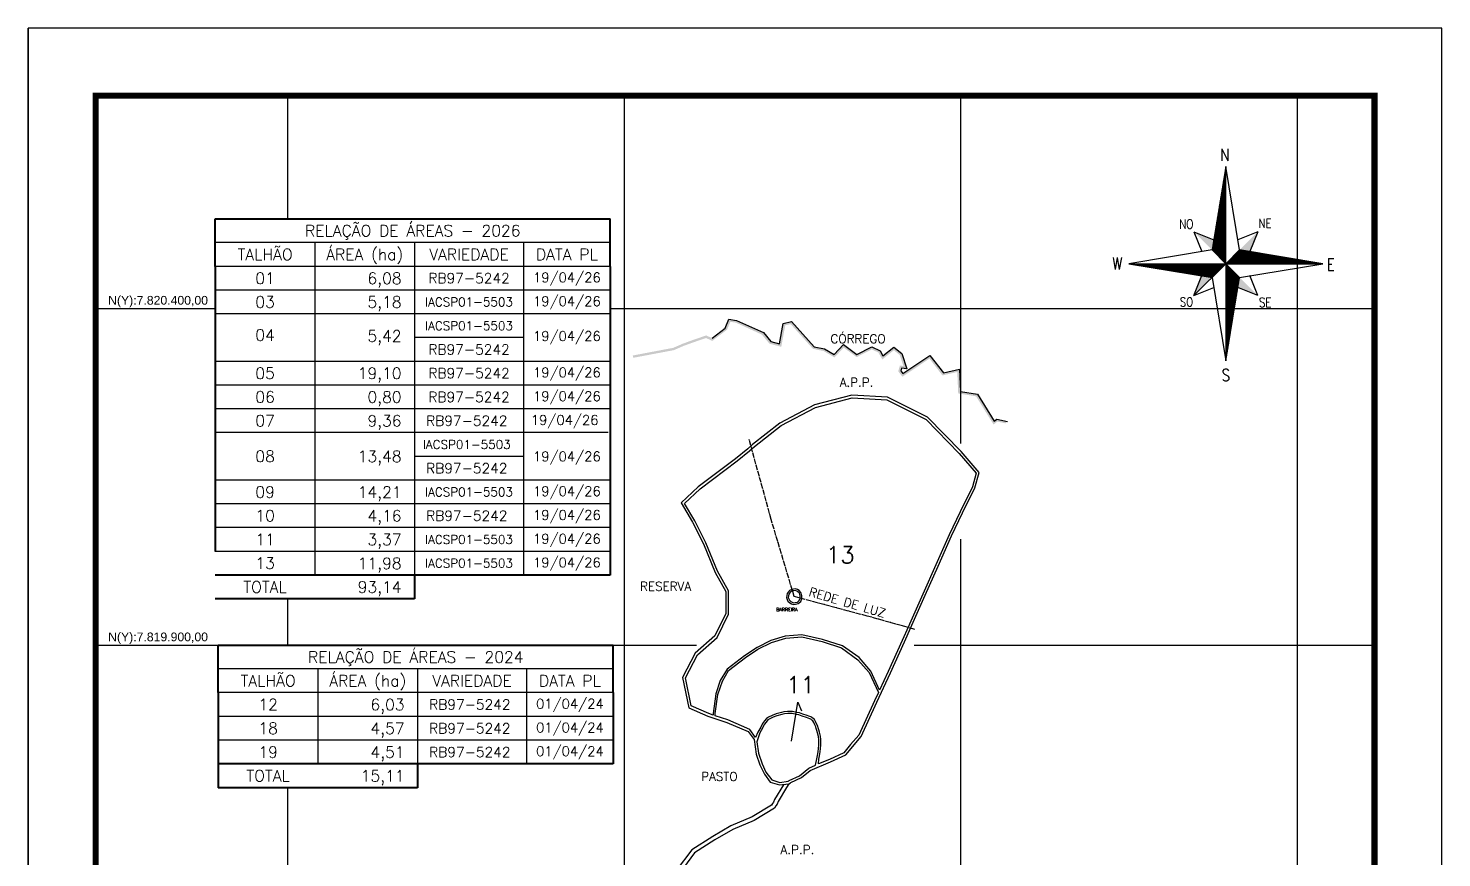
# Model space of a CAD drawing. Header units: millimetres. Extents: x 727815 to 729915, y 7817846 to 7820816.
# Drawn here: x 727815 to 729915, y 7819584 to 7820816 of the extents above; entities that cross this region are included whole.
import ezdxf
from ezdxf.enums import TextEntityAlignment as Align

# ---------------------------------------------------------------- set-up
doc = ezdxf.new("R2010")
doc.units = ezdxf.units.MM
doc.linetypes.add('LIN0', pattern=[0])
doc.linetypes.add('TAPUME', pattern=[9.4, 8, -0.7, 0, -0.7])
for name, color, linetype in [('0114001123', 1, 'Continuous'), ('0114001123011', 5, 'Continuous'), ('MALHA', 8, 'Continuous'), ('MARGEM', 5, 'Continuous'), ('QUADRO_DE_AREAS_CANA_ANTIGA', 7, 'Continuous'), ('QUADRO_DE_AREAS_COMPLEMENTARES', 7, 'Continuous'), ('REDE_DE_LUZ', 6, 'Continuous'), ('SETA_NORTE', 3, 'Continuous'), ('TEXTO', 7, 'Continuous')]:
    doc.layers.add(name, color=color, linetype=linetype)
doc.layers.add('0114001123013', color=5, linetype='Continuous', lineweight=25)
doc.layers.add('CURSOS_D_AGUA', color=5, linetype='Continuous', lineweight=25)
doc.styles.add('ROMANS', font='romans')
doc.styles.add('Simplex', font='simplex.shx')
doc.styles.get("Standard").update_dxf_attribs({"font": 'arial.ttf'})

# ---------------------------------------------------------------- blocks, each defined once
blk = doc.blocks.new('A$C309442C0')
at = {"layer": 'SETA_NORTE', "linetype": 'Continuous'}
for points in [[(73.5, 97.4), (74.7, 104.9), (60, 110.8)], [(93.8, 97.4), (101.4, 96.2), (107.3, 110.8)], [(73.5, 77), (65.9, 78.3), (60, 63.6)], [(93.8, 77), (92.6, 69.5), (107.3, 63.6)]]:
    blk.add_hatch(color=256, dxfattribs=at).paths.add_polyline_path(points)
for p, q in [((83.4, 157.5), (83.7, 157.8)), ((83.5, 158.3), (83.7, 158.4)), ((83.6, 159), (83.7, 159.1)), ((81.3, 145.3), (83.7, 147.6)), ((81.5, 146.1), (83.7, 148.2)), ((81.6, 146.8), (83.7, 148.9)), ((81.7, 147.6), (83.7, 149.5)), ((81.8, 148.3), (83.7, 150.1)), ((82, 149.1), (83.7, 150.8)), ((82.1, 149.9), (83.7, 151.4)), ((82.2, 150.6), (83.7, 152.1)), ((82.3, 151.4), (83.7, 152.7)), ((82.5, 152.2), (83.7, 153.3)), ((82.6, 152.9), (83.7, 154)), ((82.7, 153.7), (83.7, 154.6)), ((82.9, 154.4), (83.7, 155.2)), ((83, 155.2), (83.7, 155.9)), ((83.1, 156), (83.7, 156.5)), ((83.2, 156.7), (83.7, 157.2)), ((79.2, 132.3), (83.7, 136.8)), ((79.3, 133.1), (83.7, 137.4)), ((79.5, 133.8), (83.7, 138)), ((79.6, 134.6), (83.7, 138.7)), ((79.7, 135.4), (83.7, 139.3)), ((79.8, 136.1), (83.7, 140)), ((80, 136.9), (83.7, 140.6)), ((80.1, 137.7), (83.7, 141.2)), ((80.2, 138.4), (83.7, 141.9)), ((80.3, 139.2), (83.7, 142.5)), ((80.5, 139.9), (83.7, 143.1)), ((80.6, 140.7), (83.7, 143.8)), ((80.7, 141.5), (83.7, 144.4)), ((80.8, 142.2), (83.7, 145)), ((81, 143), (83.7, 145.7)), ((81.1, 143.8), (83.7, 146.3)), ((81.2, 144.5), (83.7, 147)), ((77.2, 120.1), (83.7, 126.6)), ((77.3, 120.9), (83.7, 127.2)), ((77.4, 121.6), (83.7, 127.8)), ((77.6, 122.4), (83.7, 128.5)), ((77.7, 123.2), (83.7, 129.1)), ((77.8, 123.9), (83.7, 129.8)), ((78, 124.7), (83.7, 130.4)), ((78.1, 125.5), (83.7, 131)), ((78.2, 126.2), (83.7, 131.7)), ((78.3, 127), (83.7, 132.3)), ((78.5, 127.7), (83.7, 132.9)), ((78.6, 128.5), (83.7, 133.6)), ((78.7, 129.3), (83.7, 134.2)), ((78.8, 130), (83.7, 134.9)), ((79, 130.8), (83.7, 135.5)), ((79.1, 131.6), (83.7, 136.1)), ((75.1, 107.2), (83.7, 115.7)), ((75.2, 107.9), (83.7, 116.4)), ((75.3, 108.7), (83.7, 117)), ((75.4, 109.4), (83.7, 117.7)), ((75.6, 110.2), (83.7, 118.3)), ((75.7, 111), (83.7, 118.9)), ((75.8, 111.7), (83.7, 119.6)), ((75.9, 112.5), (83.7, 120.2)), ((76.1, 113.3), (83.7, 120.8)), ((76.2, 114), (83.7, 121.5)), ((76.3, 114.8), (83.7, 122.1)), ((76.4, 115.5), (83.7, 122.8)), ((76.6, 116.3), (83.7, 123.4)), ((76.7, 117.1), (83.7, 124)), ((76.8, 117.8), (83.7, 124.7)), ((76.9, 118.6), (83.7, 125.3)), ((77.1, 119.4), (83.7, 125.9)), ((60, 110.8), (74.7, 104.9)), ((60, 110.8), (65.9, 96.2)), ((73.5, 97.3), (83.7, 107.5)), ((73.6, 98), (83.7, 108.1)), ((73.7, 98.8), (83.7, 108.7)), ((73.8, 99.5), (83.7, 109.4)), ((73.8, 97), (83.7, 106.8)), ((73.9, 100.3), (83.7, 110)), ((74.1, 101.1), (83.7, 110.6)), ((74.2, 101.8), (83.7, 111.3)), ((74.2, 96.7), (83.7, 106.2)), ((74.3, 102.6), (83.7, 111.9)), ((74.4, 103.3), (83.7, 112.6)), ((74.5, 96.4), (83.7, 105.6)), ((74.6, 104.1), (83.7, 113.2)), ((74.7, 104.9), (83.7, 113.8)), ((74.8, 105.6), (83.7, 114.5)), ((74.9, 106.4), (83.7, 115.1)), ((107.3, 110.8), (92.6, 104.9)), ((107.3, 110.8), (101.4, 96.2)), ((74.8, 96.1), (83.7, 104.9)), ((75.1, 95.7), (83.7, 104.3)), ((75.4, 95.4), (83.7, 103.6)), ((75.8, 95.1), (83.7, 103)), ((76.1, 94.8), (83.7, 102.4)), ((76.4, 94.5), (83.7, 101.7)), ((76.7, 94.2), (83.7, 101.1)), ((77, 93.8), (83.7, 100.5)), ((77.4, 93.5), (83.7, 99.8)), ((77.7, 93.2), (83.7, 99.2)), ((78, 92.9), (83.7, 98.5)), ((78.3, 92.6), (83.7, 97.9)), ((78.6, 92.2), (83.7, 97.3)), ((78.9, 91.9), (83.7, 96.6)), ((79.3, 91.6), (83.7, 96)), ((79.6, 91.3), (83.7, 95.4)), ((79.9, 91), (83.7, 94.7)), ((83.8, 87.2), (94, 97.4)), ((84.4, 87.2), (94.5, 97.3)), ((85.1, 87.2), (95.1, 97.2)), ((85.7, 87.2), (95.6, 97.1)), ((86.3, 87.2), (96.2, 97)), ((87, 87.2), (96.7, 96.9)), ((87.6, 87.2), (97.2, 96.9)), ((88.3, 87.2), (97.8, 96.8)), ((88.9, 87.2), (98.3, 96.7)), ((89.5, 87.2), (98.9, 96.6)), ((90.2, 87.2), (99.4, 96.5)), ((90.8, 87.2), (100, 96.4)), ((91.4, 87.2), (100.5, 96.3)), ((92.1, 87.2), (101.1, 96.2)), ((92.7, 87.2), (101.6, 96.1)), ((93.4, 87.2), (102.2, 96)), ((94, 87.2), (102.7, 96)), ((94.6, 87.2), (103.3, 95.9)), ((95.3, 87.2), (103.8, 95.8)), ((95.9, 87.2), (104.4, 95.7)), ((96.5, 87.2), (104.9, 95.6)), ((97.2, 87.2), (105.5, 95.5)), ((97.8, 87.2), (106, 95.4)), ((98.4, 87.2), (106.5, 95.3)), ((99.1, 87.2), (107.1, 95.2)), ((99.7, 87.2), (107.6, 95.1)), ((100.4, 87.2), (108.2, 95.1)), ((101, 87.2), (108.7, 95)), ((101.6, 87.2), (109.3, 94.9)), ((102.3, 87.2), (109.8, 94.8)), ((102.9, 87.2), (110.4, 94.7)), ((103.5, 87.2), (110.9, 94.6)), ((104.2, 87.2), (111.5, 94.5)), ((11.8, 87.2), (11.8, 87.2)), ((12.3, 87.1), (12.4, 87.2)), ((12.9, 87), (13.1, 87.2)), ((13.4, 86.9), (13.7, 87.2)), ((14, 86.8), (14.4, 87.2)), ((14.5, 86.7), (15, 87.2)), ((15.1, 86.6), (15.6, 87.2)), ((15.6, 86.6), (16.3, 87.2)), ((16.2, 86.5), (16.9, 87.2)), ((16.7, 86.4), (17.5, 87.2)), ((17.2, 86.3), (18.2, 87.2)), ((17.8, 86.2), (18.8, 87.2)), ((18.3, 86.1), (19.5, 87.2)), ((18.9, 86), (20.1, 87.2)), ((19.4, 85.9), (20.7, 87.2)), ((20, 85.8), (21.4, 87.2)), ((20.5, 85.7), (22, 87.2)), ((21.1, 85.7), (22.6, 87.2)), ((21.6, 85.6), (23.3, 87.2)), ((22.2, 85.5), (23.9, 87.2)), ((22.7, 85.4), (24.6, 87.2)), ((23.3, 85.3), (25.2, 87.2)), ((23.8, 85.2), (25.8, 87.2)), ((24.4, 85.1), (26.5, 87.2)), ((24.9, 85), (27.1, 87.2)), ((25.5, 84.9), (27.7, 87.2)), ((26, 84.8), (28.4, 87.2)), ((26.5, 84.8), (29, 87.2)), ((27.1, 84.7), (29.6, 87.2)), ((27.6, 84.6), (30.3, 87.2)), ((28.2, 84.5), (30.9, 87.2)), ((28.7, 84.4), (31.6, 87.2)), ((29.3, 84.3), (32.2, 87.2)), ((29.8, 84.2), (32.8, 87.2)), ((30.4, 84.1), (33.5, 87.2)), ((30.9, 84), (34.1, 87.2)), ((31.5, 83.9), (34.7, 87.2)), ((32, 83.9), (35.4, 87.2)), ((32.6, 83.8), (36, 87.2)), ((33.1, 83.7), (36.7, 87.2)), ((33.7, 83.6), (37.3, 87.2)), ((34.2, 83.5), (37.9, 87.2)), ((34.7, 83.4), (38.6, 87.2)), ((35.3, 83.3), (39.2, 87.2)), ((35.8, 83.2), (39.8, 87.2)), ((36.4, 83.1), (40.5, 87.2)), ((36.9, 83), (41.1, 87.2)), ((37.5, 83), (41.8, 87.2)), ((38, 82.9), (42.4, 87.2)), ((38.6, 82.8), (43, 87.2)), ((39.1, 82.7), (43.7, 87.2)), ((39.7, 82.6), (44.3, 87.2)), ((40.2, 82.5), (44.9, 87.2)), ((40.8, 82.4), (45.6, 87.2)), ((41.3, 82.3), (46.2, 87.2)), ((41.9, 82.2), (46.8, 87.2)), ((42.4, 82.1), (47.5, 87.2)), ((43, 82.1), (48.1, 87.2)), ((43.5, 82), (48.8, 87.2)), ((44, 81.9), (49.4, 87.2)), ((44.6, 81.8), (50, 87.2)), ((45.1, 81.7), (50.7, 87.2)), ((45.7, 81.6), (51.3, 87.2)), ((46.2, 81.5), (51.9, 87.2)), ((46.8, 81.4), (52.6, 87.2)), ((47.3, 81.3), (53.2, 87.2)), ((47.9, 81.2), (53.9, 87.2)), ((48.4, 81.2), (54.5, 87.2)), ((49, 81.1), (55.1, 87.2)), ((49.5, 81), (55.8, 87.2)), ((50.1, 80.9), (56.4, 87.2)), ((50.6, 80.8), (57, 87.2)), ((51.2, 80.7), (57.7, 87.2)), ((51.7, 80.6), (58.3, 87.2)), ((52.3, 80.5), (59, 87.2)), ((52.8, 80.4), (59.6, 87.2)), ((53.3, 80.3), (60.2, 87.2)), ((53.9, 80.3), (60.9, 87.2)), ((54.4, 80.2), (61.5, 87.2)), ((55, 80.1), (62.1, 87.2)), ((55.5, 80), (62.8, 87.2)), ((56.1, 79.9), (63.4, 87.2)), ((56.6, 79.8), (64, 87.2)), ((57.2, 79.7), (64.7, 87.2)), ((57.7, 79.6), (65.3, 87.2)), ((58.3, 79.5), (66, 87.2)), ((58.8, 79.4), (66.6, 87.2)), ((59.4, 79.4), (67.2, 87.2)), ((59.9, 79.3), (67.9, 87.2)), ((83.7, 87.2), (60, 63.6)), ((60.5, 79.2), (68.5, 87.2)), ((61, 79.1), (69.1, 87.2)), ((61.5, 79), (69.8, 87.2)), ((62.1, 78.9), (70.4, 87.2)), ((62.6, 78.8), (71.1, 87.2)), ((63.2, 78.7), (71.7, 87.2)), ((63.7, 78.6), (72.3, 87.2)), ((64.3, 78.5), (73, 87.2)), ((64.8, 78.4), (73.6, 87.2)), ((65.4, 78.4), (74.2, 87.2)), ((65.9, 78.3), (74.9, 87.2)), ((66.5, 78.2), (75.5, 87.2)), ((67, 78.1), (76.2, 87.2)), ((67.6, 78), (76.8, 87.2)), ((68.1, 77.9), (77.4, 87.2)), ((68.7, 77.8), (78.1, 87.2)), ((69.2, 77.7), (78.7, 87.2)), ((69.8, 77.6), (79.3, 87.2)), ((70.3, 77.5), (80, 87.2)), ((70.8, 77.5), (80.6, 87.2)), ((71.4, 77.4), (81.2, 87.2)), ((71.9, 77.3), (81.9, 87.2)), ((72.5, 77.2), (82.5, 87.2)), ((73, 77.1), (83.2, 87.2)), ((80.2, 90.7), (83.7, 94.1)), ((80.5, 90.3), (83.7, 93.4)), ((80.9, 90), (83.7, 92.8)), ((81.2, 89.7), (83.7, 92.2)), ((81.5, 89.4), (83.7, 91.5)), ((81.8, 89.1), (83.7, 90.9)), ((82.1, 88.7), (83.7, 90.3)), ((82.4, 88.4), (83.7, 89.6)), ((82.8, 88.1), (83.7, 89)), ((83.1, 87.8), (83.7, 88.4)), ((83.4, 87.5), (83.7, 87.7)), ((83.7, 87.1), (83.7, 87.1)), ((83.7, 86.4), (84, 86.8)), ((83.7, 85.8), (84.4, 86.5)), ((83.7, 85.2), (84.7, 86.2)), ((83.7, 84.5), (85, 85.9)), ((83.7, 83.9), (85.3, 85.6)), ((83.7, 83.3), (85.6, 85.2)), ((83.7, 82.6), (86, 84.9)), ((83.7, 82), (86.3, 84.6)), ((83.7, 81.3), (86.6, 84.3)), ((104.8, 87.2), (112, 94.4)), ((105.5, 87.2), (112.6, 94.3)), ((106.1, 87.2), (113.1, 94.2)), ((106.7, 87.2), (113.7, 94.1)), ((107.4, 87.2), (114.2, 94.1)), ((108, 87.2), (114.8, 94)), ((108.6, 87.2), (115.3, 93.9)), ((109.3, 87.2), (115.8, 93.8)), ((109.9, 87.2), (116.4, 93.7)), ((110.6, 87.2), (116.9, 93.6)), ((111.2, 87.2), (117.5, 93.5)), ((111.8, 87.2), (118, 93.4)), ((112.5, 87.2), (118.6, 93.3)), ((113.1, 87.2), (119.1, 93.2)), ((113.7, 87.2), (119.7, 93.2)), ((114.4, 87.2), (120.2, 93.1)), ((115, 87.2), (120.8, 93)), ((115.6, 87.2), (121.3, 92.9)), ((116.3, 87.2), (121.9, 92.8)), ((116.9, 87.2), (122.4, 92.7)), ((117.6, 87.2), (123, 92.6)), ((118.2, 87.2), (123.5, 92.5)), ((118.8, 87.2), (124, 92.4)), ((119.5, 87.2), (124.6, 92.3)), ((120.1, 87.2), (125.1, 92.3)), ((120.7, 87.2), (125.7, 92.2)), ((121.4, 87.2), (126.2, 92.1)), ((122, 87.2), (126.8, 92)), ((122.7, 87.2), (127.3, 91.9)), ((123.3, 87.2), (127.9, 91.8)), ((123.9, 87.2), (128.4, 91.7)), ((124.6, 87.2), (129, 91.6)), ((125.2, 87.2), (129.5, 91.5)), ((125.8, 87.2), (130.1, 91.4)), ((126.5, 87.2), (130.6, 91.4)), ((127.1, 87.2), (131.2, 91.3)), ((127.8, 87.2), (131.7, 91.2)), ((128.4, 87.2), (132.3, 91.1)), ((129, 87.2), (132.8, 91)), ((129.7, 87.2), (133.3, 90.9)), ((130.3, 87.2), (133.9, 90.8)), ((130.9, 87.2), (134.4, 90.7)), ((131.6, 87.2), (135, 90.6)), ((132.2, 87.2), (135.5, 90.5)), ((132.8, 87.2), (136.1, 90.5)), ((133.5, 87.2), (136.6, 90.4)), ((134.1, 87.2), (137.2, 90.3)), ((134.8, 87.2), (137.7, 90.2)), ((135.4, 87.2), (138.3, 90.1)), ((136, 87.2), (138.8, 90)), ((136.7, 87.2), (139.4, 89.9)), ((137.3, 87.2), (139.9, 89.8)), ((137.9, 87.2), (140.5, 89.7)), ((138.6, 87.2), (141, 89.6)), ((139.2, 87.2), (141.6, 89.6)), ((139.9, 87.2), (142.1, 89.5)), ((140.5, 87.2), (142.6, 89.4)), ((141.1, 87.2), (143.2, 89.3)), ((141.8, 87.2), (143.7, 89.2)), ((142.4, 87.2), (144.3, 89.1)), ((143, 87.2), (144.8, 89)), ((143.7, 87.2), (145.4, 88.9)), ((144.3, 87.2), (145.9, 88.8)), ((144.9, 87.2), (146.5, 88.7)), ((145.6, 87.2), (147, 88.7)), ((146.2, 87.2), (147.6, 88.6)), ((146.9, 87.2), (148.1, 88.5)), ((147.5, 87.2), (148.7, 88.4)), ((148.1, 87.2), (149.2, 88.3)), ((148.8, 87.2), (149.8, 88.2)), ((149.4, 87.2), (150.3, 88.1)), ((150, 87.2), (150.8, 88)), ((150.7, 87.2), (151.4, 87.9)), ((151.3, 87.2), (151.9, 87.8)), ((152, 87.2), (152.5, 87.8)), ((152.6, 87.2), (153, 87.7)), ((153.2, 87.2), (153.6, 87.6)), ((153.9, 87.2), (154.1, 87.5)), ((154.5, 87.2), (154.7, 87.4)), ((155.1, 87.2), (155.2, 87.3)), ((60, 63.6), (65.9, 78.3)), ((83.7, 80.7), (86.9, 84)), ((83.7, 80.1), (87.2, 83.6)), ((83.7, 79.4), (87.5, 83.3)), ((83.7, 78.8), (87.9, 83)), ((83.7, 78.2), (88.2, 82.7)), ((83.7, 77.5), (88.5, 82.4)), ((83.7, 76.9), (88.8, 82.1)), ((83.7, 76.2), (89.1, 81.7)), ((83.7, 75.6), (89.5, 81.4)), ((83.7, 75), (89.8, 81.1)), ((83.7, 74.3), (90.1, 80.8)), ((83.7, 73.7), (90.4, 80.5)), ((83.7, 73.1), (90.7, 80.1)), ((83.7, 72.4), (91, 79.8)), ((83.7, 71.8), (91.4, 79.5)), ((83.7, 71.2), (91.7, 79.2)), ((83.7, 70.5), (92, 78.9)), ((83.7, 69.9), (92.3, 78.5)), ((83.7, 69.2), (92.6, 78.2)), ((83.7, 68.6), (93, 77.9)), ((83.7, 68), (93.3, 77.6)), ((83.7, 67.3), (93.6, 77.3)), ((83.7, 66.7), (93.8, 76.9)), ((83.7, 66.1), (93.7, 76.1)), ((83.7, 65.4), (93.6, 75.3)), ((83.7, 64.8), (93.4, 74.6)), ((83.7, 64.1), (93.3, 73.8)), ((107.3, 63.6), (101.4, 78.3)), ((60, 63.6), (74.7, 69.5)), ((83.7, 63.5), (93.2, 73)), ((83.7, 62.9), (93.1, 72.3)), ((83.7, 62.2), (92.9, 71.5)), ((83.7, 61.6), (92.8, 70.8)), ((83.7, 61), (92.7, 70)), ((83.7, 60.3), (92.6, 69.2)), ((83.7, 59.7), (92.4, 68.5)), ((83.7, 59), (92.3, 67.7)), ((83.7, 58.4), (92.2, 66.9)), ((83.7, 57.8), (92.1, 66.2)), ((83.7, 57.1), (91.9, 65.4)), ((83.7, 56.5), (91.8, 64.7)), ((83.7, 55.9), (91.7, 63.9)), ((83.7, 55.2), (91.6, 63.1)), ((107.3, 63.6), (92.6, 69.5)), ((83.7, 54.6), (91.4, 62.4)), ((83.7, 54), (91.3, 61.6)), ((83.7, 53.3), (91.2, 60.8)), ((83.7, 52.7), (91.1, 60.1)), ((83.7, 52), (90.9, 59.3)), ((83.7, 51.4), (90.8, 58.6)), ((83.7, 50.8), (90.7, 57.8)), ((83.7, 50.1), (90.5, 57)), ((83.7, 49.5), (90.4, 56.3)), ((83.7, 48.9), (90.3, 55.5)), ((83.7, 48.2), (90.2, 54.7)), ((83.7, 47.6), (90, 54)), ((83.7, 46.9), (89.9, 53.2)), ((83.7, 46.3), (89.8, 52.5)), ((83.7, 45.7), (89.7, 51.7)), ((83.7, 45), (89.5, 50.9)), ((83.7, 44.4), (89.4, 50.2)), ((83.7, 43.8), (89.3, 49.4)), ((83.7, 43.1), (89.2, 48.6)), ((83.7, 42.5), (89, 47.9)), ((83.7, 41.8), (88.9, 47.1)), ((83.7, 41.2), (88.8, 46.3)), ((83.7, 40.6), (88.7, 45.6)), ((83.7, 39.9), (88.5, 44.8)), ((83.7, 39.3), (88.4, 44.1)), ((83.7, 38.7), (88.3, 43.3)), ((83.7, 38), (88.2, 42.5)), ((83.7, 37.4), (88, 41.8)), ((83.7, 36.8), (87.9, 41)), ((83.7, 36.1), (87.8, 40.2)), ((83.7, 35.5), (87.7, 39.5)), ((83.7, 34.8), (87.5, 38.7)), ((83.7, 34.2), (87.4, 38)), ((83.7, 33.6), (87.3, 37.2)), ((83.7, 32.9), (87.2, 36.4)), ((83.7, 32.3), (87, 35.7)), ((83.7, 31.7), (86.9, 34.9)), ((83.7, 31), (86.8, 34.1)), ((83.7, 30.4), (86.7, 33.4)), ((83.7, 29.7), (86.5, 32.6)), ((83.7, 29.1), (86.4, 31.9)), ((83.7, 28.5), (86.3, 31.1)), ((83.7, 27.8), (86.2, 30.3)), ((83.7, 27.2), (86, 29.6)), ((83.7, 26.6), (85.9, 28.8)), ((83.7, 25.9), (85.8, 28)), ((83.7, 25.3), (85.6, 27.3)), ((83.7, 24.6), (85.5, 26.5)), ((83.7, 24), (85.4, 25.8)), ((83.7, 23.4), (85.3, 25)), ((83.7, 22.7), (85.1, 24.2)), ((83.7, 22.1), (85, 23.5)), ((83.7, 21.5), (84.9, 22.7)), ((83.7, 20.8), (84.8, 21.9)), ((83.7, 20.2), (84.6, 21.2)), ((83.7, 19.6), (84.5, 20.4)), ((83.7, 18.9), (84.4, 19.7)), ((83.7, 18.3), (84.3, 18.9)), ((83.7, 17.6), (84.1, 18.1)), ((83.7, 17), (84, 17.4)), ((83.7, 16.4), (83.9, 16.6)), ((83.7, 15.7), (83.8, 15.8))]:
    blk.add_line(p, q, dxfattribs=at)
blk.add_lwpolyline([(93.8, 77), (155.7, 87.2), (93.8, 97.4), (83.7, 159.3), (73.5, 97.4), (11.6, 87.2), (73.5, 77), (83.7, 15.1)], close=True, dxfattribs=at)
for points in [[(83.7, 87.2), (83.7, 159.3)], [(83.7, 87.2), (73.5, 97.4)], [(83.7, 87.2), (93.8, 97.4)], [(11.6, 87.2), (155.7, 87.2)], [(83.7, 87.2), (73.5, 77)], [(83.7, 87.2), (93.8, 77)], [(83.7, 87.2), (83.7, 15.1)]]:
    blk.add_lwpolyline(points, dxfattribs=at)
at = {"layer": 'SETA_NORTE', "color": 7, "lineweight": 30, "style": 'ROMANS', "width": 0.8}
for s, height, p in [('N ', 8.94, (79.5, 163.6)), ('NO', 6.88, (49.1, 113.2)), ('NE', 6.87, (108, 113.7)), ('W', 8.94, (-0.7, 82.9)), ('E', 8.94, (158.6, 82.1)), ('SO', 6.88, (49.5, 55.3)), ('SE', 6.87, (108.3, 55)), ('S', 8.94, (80.6, 0))]:
    blk.add_text(s, height=height, dxfattribs=at).set_placement(p)

msp = doc.modelspace()

# ---------------------------------------------------------------- hatches: boundary and pattern name
at = {"layer": 'CURSOS_D_AGUA'}
msp.add_hatch(color=256, dxfattribs=at).paths.add_polyline_path([(729195.1, 7820305.9), (729173, 7820300.8), (729153.8, 7820325.8), (729113.6, 7820298.9), (729107.4, 7820306.8), (729109.9, 7820315.6), (729115.1, 7820314.8), (729109.6, 7820331.2), (729100.9, 7820338.2), (729083.7, 7820324.5), (729077.9, 7820334.8), (729068, 7820339.5), (729045.6, 7820328), (729026.5, 7820342), (729012.6, 7820327.6), (728996.6, 7820337), (728980.7, 7820340.3), (728947.7, 7820377), (728939.5, 7820375.2), (728933.6, 7820343.3), (728916, 7820348), (728904.8, 7820361.5), (728866.2, 7820379.2), (728858, 7820380.4), (728852.9, 7820368.6), (728836, 7820355.9), (728831.2, 7820352.1), (728821.8, 7820356.4), (728802.6, 7820349.8), (728788.3, 7820344.6), (728774.2, 7820338.4), (728713.7, 7820327), (728713, 7820330.4), (728773.2, 7820341.8), (728787, 7820347.8), (728801.4, 7820353.1), (728822, 7820360.2), (728830.8, 7820356.2), (728850.1, 7820370.8), (728855.9, 7820384.3), (728867.3, 7820382.5), (728907, 7820364.4), (728918, 7820351.1), (728930.9, 7820347.7), (728936.5, 7820378.1), (728948.9, 7820380.9), (728982.6, 7820343.5), (728997.9, 7820340.3), (729012, 7820332), (729026.1, 7820346.7), (729045.9, 7820332.1), (729068, 7820343.4), (729080.4, 7820337.5), (729084.7, 7820329.8), (729100.9, 7820342.7), (729112.6, 7820333.3), (729120.3, 7820310.4), (729112.4, 7820311.6), (729111.3, 7820307.6), (729114.3, 7820303.6), (729154.5, 7820330.5), (729174.4, 7820304.7), (729198.4, 7820310.2), (729199.9, 7820277.1), (729225.3, 7820272.9), (729249.9, 7820233), (729253.7, 7820236), (729269.7, 7820232.5), (729266.6, 7820229.6), (729254.6, 7820232.3), (729249, 7820227.9), (729223.1, 7820269.7), (729196.5, 7820274.1)])

# ---------------------------------------------------------------- linework, layer by layer
msp.add_lwpolyline([(728950, 7819980.6), (728947.3, 7819979.1), (728946.2, 7819977.9), (728944.8, 7819976.1), (728944.3, 7819973.6), (728944.1, 7819971.1), (728944.7, 7819969), (728945.7, 7819967.1), (728947.6, 7819965.2), (728949.9, 7819964), (728952.2, 7819963.2), (728954.4, 7819963.4), (728957.5, 7819964.2), (728960.4, 7819966.7), (728961.7, 7819970.1), (728961.9, 7819973.2), (728960.6, 7819977.2), (728958.3, 7819979.5), (728956.8, 7819980.5), (728954.4, 7819981.2), (728952, 7819981)], close=True)
for points in [[(728949, 7819757.3), (728958, 7819815.7), (728963.6, 7819802.8)], [(728937.6, 7819693.3), (728936.9, 7819692.6), (728923.5, 7819670.7), (728921.9, 7819666.9), (728920.6, 7819664.7), (728919.2, 7819662.5), (728890.4, 7819645.2), (728858.7, 7819631.9), (728831.9, 7819616.1), (728800.6, 7819595.9), (728777.6, 7819565.4), (728766.6, 7819546), (728737.1, 7819496.3)], [(728944.7, 7819694), (728941.6, 7819688.9), (728928.9, 7819667.9), (728927.3, 7819664.1), (728925.7, 7819661.6), (728923.6, 7819658.1), (728893.2, 7819639.8), (728861.4, 7819626.5), (728835, 7819611), (728804.8, 7819591.5), (728782.7, 7819562.1), (728771.8, 7819543), (728740.3, 7819489.8)]]:
    msp.add_lwpolyline(points)
at = {"layer": '0114001123'}
msp.add_lwpolyline([(728976.3, 7819714), (729006.6, 7819726.7), (729029.5, 7819737), (729052.1, 7819764.6), (729075.8, 7819815.7), (729096, 7819859.1), (729116.9, 7819905.3), (729126.1, 7819926.4), (729126.6, 7819927.4), (729127.6, 7819929.9), (729147.6, 7819974.4), (729166.7, 7820017.7), (729186.5, 7820062.4), (729202.9, 7820096.5), (729221.4, 7820133.8), (729227.7, 7820156.5), (729200.9, 7820187.6), (729151.1, 7820238.7), (729091.3, 7820268.6), (729038.5, 7820271.7), (728983.1, 7820256.9), (728931.3, 7820229.9), (728891.1, 7820198.4), (728883.9, 7820192), (728865.6, 7820176.9), (728810.3, 7820135.5), (728784.7, 7820111.6), (728801.5, 7820082.7), (728818.1, 7820050.5), (728835.3, 7820008.2), (728851.2, 7819979.7), (728851.1, 7819947.1), (728835, 7819913.8), (728805.9, 7819888.2), (728786.9, 7819852.3), (728796.2, 7819807.2), (728824.3, 7819794.8), (728852.5, 7819785.4), (728884.2, 7819771.8), (728893.3, 7819760.1), (728896.5, 7819738.4), (728901.7, 7819722.4), (728908.8, 7819708.3), (728917.3, 7819696.5), (728931, 7819692.6), (728944.7, 7819694), (728947.2, 7819695.4), (728947.7, 7819695.9), (728963.7, 7819703.4)], close=True, dxfattribs=at)
at = {"layer": '0114001123011'}
msp.add_lwpolyline([(728984.7, 7819721.9), (728986.4, 7819731.1), (728987.5, 7819736.1), (728988.3, 7819741.8), (728988.8, 7819746.7), (728989.3, 7819751.5), (728989.2, 7819759.4), (728989, 7819764.4), (728987.6, 7819770), (728986.5, 7819773.5), (728985.6, 7819776.5), (728985, 7819778.8), (728983.4, 7819782), (728982, 7819785.2), (728980.5, 7819787.6), (728979.2, 7819788.8), (728977.4, 7819790.1), (728976.2, 7819790.8), (728973.7, 7819791.6), (728970.9, 7819792.7), (728964.6, 7819794.9), (728959.8, 7819796.6), (728956.1, 7819797.2), (728950, 7819798.4), (728944.5, 7819798.6), (728943.2, 7819798.6), (728938.2, 7819798), (728934.5, 7819797), (728927, 7819795.4), (728921.5, 7819793), (728915.8, 7819790.3), (728913.5, 7819789), (728911.2, 7819785.9), (728908.3, 7819782.3), (728905.9, 7819776.9), (728901.6, 7819769.9), (728897.1, 7819756.4), (728899.9, 7819739.6), (728905.4, 7819723.9), (728910.7, 7819711.6), (728919.7, 7819700.3), (728931.5, 7819696), (728943.8, 7819698.1), (728944.8, 7819698.7), (728945.3, 7819699.1), (728960.8, 7819706.2), (728974.5, 7819717.6)], close=True, dxfattribs=at)
at = {"layer": '0114001123013'}
for points in [[(729079.6, 7819833.3), (729066.8, 7819861.5), (729049.2, 7819881.7), (729024.8, 7819899), (728994.8, 7819908.7), (728964.2, 7819915.3), (728939.3, 7819913.5), (728918.2, 7819907.2), (728897.6, 7819896.8), (728878.9, 7819884.3), (728853, 7819864.6), (728843, 7819847.7), (728836.4, 7819827.7), (728832.6, 7819798.7), (728832.4, 7819796.3), (728825.8, 7819798.5), (728799.7, 7819810.1), (728791.2, 7819851.7), (728809.1, 7819885.7), (728838.2, 7819911.3), (728855.1, 7819946.2), (728855.2, 7819980.7), (728838.9, 7820010), (728821.7, 7820052.2), (728805, 7820084.6), (728789.8, 7820110.8), (728812.9, 7820132.4), (728868.1, 7820173.7), (728886.5, 7820189), (728893.7, 7820195.4), (728933.5, 7820226.6), (728984.6, 7820253.2), (729038.9, 7820267.7), (729090.2, 7820264.7), (729148.7, 7820235.5), (729197.9, 7820184.9), (729223.3, 7820155.5), (729217.7, 7820135.3), (729199.3, 7820098.3), (729182.9, 7820064.1), (729163, 7820019.3), (729143.9, 7819976), (729123.9, 7819931.5), (729122.9, 7819929), (729122.5, 7819928), (729113.2, 7819906.9), (729092.3, 7819860.8)], [(729077.9, 7819829.8), (729072.2, 7819817.3), (729048.6, 7819766.6), (729036.4, 7819752.8), (729026.8, 7819740), (729005.1, 7819730.5), (728988.9, 7819723.7), (728989.3, 7819730.6), (728990.4, 7819735.6), (728991.3, 7819741.5), (728991.8, 7819746.4), (728992.3, 7819751.4), (728992.2, 7819759.4), (728992, 7819764.8), (728990.4, 7819770.8), (728989.4, 7819774.4), (728988.5, 7819777.3), (728987.9, 7819779.9), (728986.1, 7819783.3), (728984.7, 7819786.5), (728982.9, 7819789.5), (728981.1, 7819791.2), (728979.1, 7819792.6), (728977.5, 7819793.6), (728974.7, 7819794.5), (728971.9, 7819795.5), (728965.6, 7819797.7), (728960.6, 7819799.5), (728956.6, 7819800.2), (728950.3, 7819801.4), (728944.6, 7819801.6), (728943, 7819801.6), (728937.6, 7819800.9), (728933.8, 7819799.9), (728926.1, 7819798.3), (728920.3, 7819795.8), (728914.4, 7819793), (728911.5, 7819791.2), (728908.8, 7819787.7), (728905.7, 7819783.9), (728903.2, 7819778.3), (728898.8, 7819771.1), (728895.1, 7819762.8), (728886.8, 7819775), (728854, 7819789.2), (728835.3, 7819795.3), (728835.6, 7819798.4), (728839.3, 7819826.9), (728846.2, 7819846.5), (728855.4, 7819862.7), (728880.5, 7819881.8), (728899, 7819894.3), (728919.3, 7819904.3), (728940.5, 7819910.7), (728964.1, 7819912.3), (728994.4, 7819905.8), (729023.3, 7819896.3), (729047.2, 7819878.1), (729064.3, 7819859.7)]]:
    msp.add_lwpolyline(points, close=True, dxfattribs=at)
msp.add_lwpolyline([(728949.1, 7819983), (728945.8, 7819981.1), (728944.2, 7819979.5), (728942.5, 7819977.1), (728941.8, 7819973.9), (728941.6, 7819970.8), (728942.3, 7819968.1), (728943.6, 7819965.6), (728946.1, 7819963.1), (728949, 7819961.7), (728952, 7819960.6), (728954.9, 7819961), (728958.7, 7819961.9), (728962.5, 7819965.2), (728964.2, 7819969.5), (728964.4, 7819973.6), (728962.8, 7819978.5), (728960, 7819981.4), (728957.9, 7819982.8), (728954.6, 7819983.7), (728951.7, 7819983.5), (728949.1, 7819983)], dxfattribs=at)
at = {"layer": 'CURSOS_D_AGUA'}
msp.add_lwpolyline([(728830.8, 7820356.2), (728850.1, 7820370.8), (728855.9, 7820384.3), (728867.3, 7820382.5), (728907, 7820364.4), (728918, 7820351.1), (728930.9, 7820347.7), (728936.5, 7820378.1), (728948.9, 7820380.9), (728982.6, 7820343.5), (728997.9, 7820340.3), (729012, 7820332), (729026.1, 7820346.7), (729045.9, 7820332.1), (729068, 7820343.4), (729080.4, 7820337.5), (729084.7, 7820329.8), (729100.9, 7820342.7), (729112.6, 7820333.3), (729120.3, 7820310.4), (729112.4, 7820311.6), (729111.3, 7820307.6), (729114.3, 7820303.6), (729154.5, 7820330.5), (729174.4, 7820304.7), (729198.4, 7820310.2), (729199.9, 7820277.1), (729225.3, 7820272.9), (729249.9, 7820233), (729253.7, 7820236), (729269.7, 7820232.5)], dxfattribs=at)
msp.add_lwpolyline([(728830.8, 7820356.2), (728850.1, 7820370.8), (728855.9, 7820384.3), (728867.3, 7820382.5), (728907, 7820364.4), (728918, 7820351.1), (728930.9, 7820347.7), (728936.5, 7820378.1), (728948.9, 7820380.9), (728982.6, 7820343.5), (728997.9, 7820340.3), (729012, 7820332), (729026.1, 7820346.7), (729045.9, 7820332.1), (729068, 7820343.4), (729080.4, 7820337.5), (729084.7, 7820329.8), (729100.9, 7820342.7), (729112.6, 7820333.3), (729120.3, 7820310.4), (729112.4, 7820311.6), (729111.3, 7820307.6), (729114.3, 7820303.6), (729154.5, 7820330.5), (729174.4, 7820304.7), (729198.4, 7820310.2), (729199.9, 7820277.1), (729225.3, 7820272.9), (729249.9, 7820233), (729253.7, 7820236), (729269.7, 7820232.5)], dxfattribs=at)
at = {"layer": 'MALHA', "color": 8}
for points in [[(728200, 7820716.5), (728200, 7820533.9)], [(728700, 7820716.5), (728700, 7819513.6)], [(729200, 7820716.5), (729200, 7820199.8)], [(729700, 7820716.5), (729700, 7819469.3)], [(727914.9, 7820400), (728092.7, 7820400)], [(728679.5, 7820400), (729814.9, 7820400)], [(729200, 7820057.7), (729200, 7819400)], [(728200, 7819968.9), (728200, 7819900)], [(727914.9, 7819900), (728807.5, 7819900)], [(729131.1, 7819900), (729814.9, 7819900)], [(728200, 7819688.4), (728200, 7819316.4)]]:
    msp.add_lwpolyline(points, dxfattribs=at)
at = {"layer": 'MARGEM', "color": 174, "linetype": 'LIN0'}
msp.add_line((727814.9, 7817846.5), (727814.9, 7820816.5), dxfattribs=at)
at = {"layer": 'MARGEM', "color": 174, "linetype": 'LIN0', "flags": 128}
msp.add_lwpolyline([(729914.9, 7817846.5), (729914.9, 7820816.5), (727814.9, 7820816.5), (727814.9, 7817846.5)], close=True, dxfattribs=at)
at = {"layer": 'MARGEM', "color": 174, "linetype": 'LIN0', "const_width": 9.09, "flags": 128}
msp.add_lwpolyline([(729814.9, 7818180.9), (729814.9, 7820716.5), (727914.9, 7820716.5), (727914.9, 7818180.9)], close=True, dxfattribs=at)
at = {"layer": 'QUADRO_DE_AREAS_CANA_ANTIGA', "color": 174, "linetype": 'ByBlock', "lineweight": 40}
for p, q in [((728092.7, 7820462.8), (728092.7, 7820533.4)), ((728092.7, 7820533.4), (728679.5, 7820533.4)), ((728679.5, 7820462.8), (728679.5, 7820533.4)), ((728092.7, 7820462.8), (728092.7, 7820427.5)), ((728679.5, 7820462.8), (728679.5, 7820427.5)), ((728092.7, 7820427.5), (728092.7, 7820110)), ((728679.5, 7820427.5), (728679.5, 7820110)), ((728092.7, 7820110), (728092.7, 7820074.7)), ((728679.5, 7820110), (728679.5, 7820004.1)), ((728092.7, 7820074.7), (728092.7, 7820039.4)), ((728388.8, 7820004.1), (728092.7, 7820004.1)), ((728388.8, 7820004.1), (728388.8, 7819968.9)), ((728679.5, 7820004.1), (728388.8, 7820004.1)), ((728388.8, 7819968.9), (728092.7, 7819968.9)), ((728097.2, 7819829.6), (728097.2, 7819900.1)), ((728097.2, 7819900.1), (728684, 7819900.1)), ((728684, 7819829.6), (728684, 7819900.1)), ((728097.2, 7819829.6), (728097.2, 7819723.7)), ((728684, 7819829.6), (728684, 7819723.7)), ((728097.2, 7819723.7), (728097.2, 7819688.4)), ((728393.3, 7819723.7), (728097.2, 7819723.7)), ((728393.3, 7819723.7), (728393.3, 7819688.4)), ((728684, 7819723.7), (728393.3, 7819723.7)), ((728393.3, 7819688.4), (728097.2, 7819688.4))]:
    msp.add_line(p, q, dxfattribs=at)
at = {"layer": 'QUADRO_DE_AREAS_CANA_ANTIGA', "linetype": 'Continuous'}
for p, q in [((728679.5, 7820498.1), (728092.7, 7820498.1)), ((728240.7, 7820498.1), (728240.7, 7820427.5)), ((728388.8, 7820498.1), (728388.8, 7820427.5)), ((728550.7, 7820498.1), (728550.7, 7820427.5)), ((728679.5, 7820462.8), (728092.7, 7820462.8)), ((728679.5, 7820427.5), (728092.7, 7820427.5)), ((728240.7, 7820427.5), (728240.7, 7820039.4)), ((728388.8, 7820427.5), (728388.8, 7820039.4)), ((728550.7, 7820427.5), (728550.7, 7820039.4)), ((728679.5, 7820392.3), (728092.7, 7820392.3)), ((728550.7, 7820357), (728388.8, 7820357)), ((728679.5, 7820321.7), (728092.7, 7820321.7)), ((728679.5, 7820286.4), (728092.7, 7820286.4)), ((728679.5, 7820251.1), (728092.7, 7820251.1)), ((728676.2, 7820215.8), (728092.7, 7820215.8)), ((728550.7, 7820180.6), (728388.8, 7820180.6)), ((728679.5, 7820145.3), (728092.7, 7820145.3)), ((728679.5, 7820110), (728092.7, 7820110)), ((728679.5, 7820074.7), (728092.7, 7820074.7)), ((728679.5, 7820039.4), (728092.7, 7820039.4)), ((728240.7, 7820039.4), (728240.7, 7820004.1)), ((728388.8, 7820039.4), (728388.8, 7820004.1)), ((728550.7, 7820039.4), (728550.7, 7820004.1)), ((728684, 7819864.8), (728097.2, 7819864.8)), ((728245.2, 7819864.8), (728245.2, 7819829.6)), ((728393.3, 7819864.8), (728393.3, 7819829.6)), ((728555.2, 7819864.8), (728555.2, 7819829.6)), ((728684, 7819829.6), (728097.2, 7819829.6)), ((728245.2, 7819829.6), (728245.2, 7819723.7)), ((728393.3, 7819829.6), (728393.3, 7819723.7)), ((728555.2, 7819829.6), (728555.2, 7819723.7)), ((728684, 7819794.3), (728097.2, 7819794.3)), ((728684, 7819759), (728097.2, 7819759))]:
    msp.add_line(p, q, dxfattribs=at)
at = {"layer": 'REDE_DE_LUZ', "linetype": 'TAPUME'}
msp.add_lwpolyline([(729132, 7819923.6), (729061.1, 7819943.4), (728953, 7819972.2), (728918.7, 7820086.7), (728885.8, 7820206.1)], dxfattribs=at)

# ---------------------------------------------------------------- block references
at = {"layer": 'SETA_NORTE', "linetype": 'ByBlock', "xscale": 2, "yscale": 2, "zscale": 2}
msp.add_blockref('A$C309442C0', (729426.8, 7820292.4), dxfattribs=at)

# ---------------------------------------------------------------- texts
at = {"layer": 'MALHA'}
for s, p in [('N(Y):7.820.400,00', (727933.5, 7820402)), ('N(Y):7.819.900,00', (727933.5, 7819902))]:
    msp.add_text(s, height=13, dxfattribs=at).set_placement(p, align=Align.BOTTOM_LEFT)
at = {"layer": 'QUADRO_DE_AREAS_CANA_ANTIGA', "linetype": 'Continuous', "style": 'Simplex'}
for s, height, p in [('RELAÇÃO DE ÁREAS - 2026', 16.9, (728386.1, 7820515.8)), ('TALHÃO', 16.9, (728166.7, 7820480.5)), ('ÁREA (ha)', 16.9, (728314.8, 7820480.5)), ('VARIEDADE', 16.9, (728469.7, 7820480.5)), ('DATA PL', 16.9, (728615.1, 7820480.5)), ('01', 16.9, (728166.7, 7820445.2)), ('RB97-5242', 15, (728469.7, 7820445.2)), ('19/04/26', 14.3, (728615.1, 7820446.3)), ('03', 16.9, (728166.7, 7820409.9)), ('IACSP01-5503', 13, (728469.7, 7820409.9)), ('19/04/26', 14.3, (728615.1, 7820411)), ('IACSP01-5503', 13, (728469.7, 7820374.6)), ('04', 16.9, (728166.7, 7820360.7)), ('19/04/26', 14.3, (728615.1, 7820359.3)), ('RB97-5242', 15, (728469.7, 7820339.3)), ('05', 16.9, (728166.7, 7820304.1)), ('RB97-5242', 15, (728469.7, 7820304.1)), ('19/04/26', 14.3, (728615.1, 7820305.2)), ('06', 16.9, (728166.7, 7820268.8)), ('RB97-5242', 15, (728469.7, 7820268.8)), ('19/04/26', 14.3, (728615.1, 7820269.9)), ('07', 16.9, (728166.7, 7820233.5)), ('RB97-5242', 15, (728466.4, 7820233.5)), ('19/04/26', 14.3, (728611.8, 7820234.6)), ('IACSP01-5503', 13, (728466.4, 7820198.2)), ('19/04/26', 14.3, (728615.1, 7820180.5)), ('08', 16.9, (728166.7, 7820180.7)), ('RB97-5242', 15, (728466.4, 7820162.9)), ('09', 16.9, (728166.7, 7820127.6)), ('IACSP01-5503', 13, (728469.7, 7820127.6)), ('19/04/26', 14.3, (728615.1, 7820128.8)), ('10', 16.9, (728166.7, 7820092.4)), ('RB97-5242', 15, (728466.4, 7820092.4)), ('19/04/26', 14.3, (728615.1, 7820093.5)), ('11', 16.9, (728166.7, 7820057.1)), ('19/04/26', 14.3, (728615.1, 7820058.2)), ('IACSP01-5503', 13, (728469.7, 7820057.1)), ('13', 16.9, (728166.7, 7820021.8)), ('IACSP01-5503', 13, (728469.7, 7820021.8)), ('19/04/26', 14.3, (728615.1, 7820022.9)), ('TOTAL', 16.9, (728166.7, 7819986.5)), ('RELAÇÃO DE ÁREAS - 2024', 16.9, (728390.6, 7819882.5)), ('TALHÃO', 16.9, (728171.2, 7819847.2)), ('ÁREA (ha)', 16.9, (728319.3, 7819847.2)), ('VARIEDADE', 16.9, (728474.2, 7819847.2)), ('DATA PL', 16.9, (728619.6, 7819847.2)), ('12', 16.9, (728171.2, 7819811.9)), ('RB97-5242', 15, (728470.9, 7819811.9)), ('01/04/24', 14.3, (728619.6, 7819813.1)), ('18', 16.9, (728171.2, 7819776.6)), ('RB97-5242', 15, (728470.9, 7819776.6)), ('01/04/24', 14.3, (728619.6, 7819777.8)), ('19', 16.9, (728171.2, 7819741.3)), ('01/04/24', 14.3, (728619.6, 7819742.5)), ('RB97-5242', 15, (728470.9, 7819741.3)), ('TOTAL', 16.9, (728171.2, 7819706.1))]:
    msp.add_text(s, height=height, dxfattribs=at).set_placement(p, align=Align.MIDDLE_CENTER)
for s, p in [('6,08', (728369.5, 7820436.6)), ('5,18', (728369.5, 7820401.4)), ('5,42', (728369.5, 7820350.9)), ('19,10', (728369.5, 7820295.5)), ('0,80', (728369.5, 7820260.2)), ('9,36', (728369.5, 7820224.9)), ('13,48', (728369.5, 7820172.1)), ('14,21', (728369.5, 7820119.1)), ('4,16', (728369.5, 7820083.8)), ('3,37', (728369.5, 7820048.5)), ('11,98', (728369.5, 7820013.2)), ('93,14', (728369.5, 7819978)), ('6,03', (728374, 7819803.4)), ('4,57', (728374, 7819768.1)), ('4,51', (728374, 7819732.8)), ('15,11', (728374, 7819697.5))]:
    msp.add_text(s, height=16.9, dxfattribs=at).set_placement(p, align=Align.RIGHT)
at = {"layer": 'QUADRO_DE_AREAS_COMPLEMENTARES', "linetype": 'Continuous', "style": 'Simplex'}
msp.add_text('BARREIRA', height=5, dxfattribs=at).set_placement((728926.4, 7819953), align=Align.MIDDLE_LEFT)
at = {"layer": 'REDE_DE_LUZ', "linetype": 'TAPUME', "style": 'Simplex'}
msp.add_text('REDE DE LUZ', height=13, rotation=343.7687, dxfattribs=at).set_placement((728973.5, 7819973.7))
at = {"layer": 'TEXTO', "linetype": 'Continuous', "style": 'Simplex'}
for s, height, p in [('CÓRREGO', 13, (729006.7, 7820348.8)), ('A.P.P.', 13, (729020.4, 7820284.1)), ('A.P.P.', 13, (729020.4, 7820284.1)), ('13', 25, (728999.7, 7820021.9)), ('RESERVA', 13, (728723.8, 7819981)), ('11', 25, (728941, 7819828.6)), ('PASTO', 13, (728814.6, 7819698.6)), ('A.P.P.', 13, (728932.5, 7819589.9)), ('A.P.P.', 13, (728932.5, 7819589.9))]:
    msp.add_text(s, height=height, dxfattribs=at).set_placement(p)

doc.saveas('drawing.dxf')
